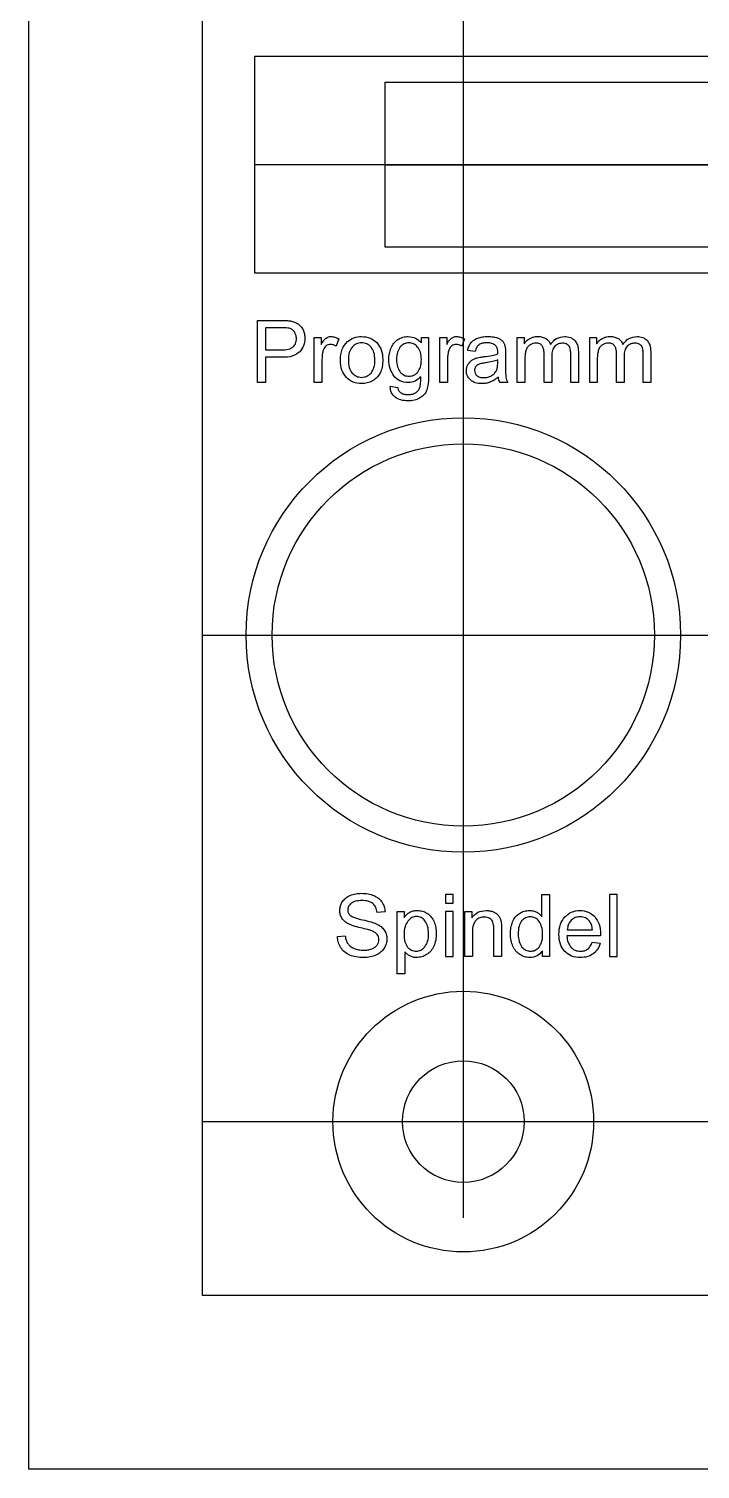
# Model space of a CAD drawing. Header units: millimetres. Extents: x 39 to 249, y 35 to 175.
# Drawn here: x 39.2 to 77.8, y 34.5 to 117.4 of the extents above; entities that cross this region are included whole.
import ezdxf

# ---------------------------------------------------------------- set-up
doc = ezdxf.new("R2010")
doc.units = ezdxf.units.MM
doc.layers.get('0').update_dxf_attribs({"linetype": 'CONTINUOUS'})

msp = doc.modelspace()

# ---------------------------------------------------------------- linework, layer by layer
for p, q in [((39.219, 34.54), (39.219, 174.54)), ((49.219, 44.54), (49.219, 164.54)), ((64.219, 164.54), (64.219, 49)), ((91.219, 109.603), (52.219, 109.603)), ((59.719, 109.603), (84.719, 109.603)), ((52.373, 97.064), (52.373, 100.644)), ((52.373, 100.644), (53.723, 100.644)), ((53.763, 100.221), (52.847, 100.221)), ((52.847, 100.221), (52.847, 98.942)), ((55.647, 97.064), (55.647, 99.657)), ((55.647, 99.657), (56.043, 99.657)), ((56.043, 99.657), (56.043, 99.264)), ((57.056, 99.574), (56.905, 99.167)), ((61.809, 99.345), (61.809, 99.657)), ((61.809, 99.657), (62.215, 99.657)), ((62.215, 99.657), (62.215, 97.416)), ((62.874, 97.064), (62.874, 99.657)), ((62.874, 99.657), (63.269, 99.657)), ((63.269, 99.657), (63.269, 99.264)), ((64.283, 99.574), (64.131, 99.167)), ((67.325, 97.064), (67.325, 99.657)), ((67.325, 99.657), (67.718, 99.657)), ((67.718, 99.657), (67.718, 99.293)), ((71.49, 97.064), (71.49, 99.657)), ((71.49, 99.657), (71.883, 99.657)), ((71.883, 99.657), (71.883, 99.293)), ((52.847, 98.942), (53.772, 98.942)), ((64.9, 98.859), (64.471, 98.918)), ((66.643, 98.737), (66.643, 98.151)), ((68.865, 97.064), (68.865, 98.749)), ((70.401, 97.064), (70.401, 98.698)), ((70.838, 98.844), (70.838, 97.064)), ((73.03, 97.064), (73.03, 98.749)), ((74.566, 97.064), (74.566, 98.698)), ((75.003, 98.844), (75.003, 97.064)), ((53.765, 98.52), (52.847, 98.52)), ((52.847, 98.52), (52.847, 97.064)), ((56.087, 98.422), (56.087, 97.064)), ((63.313, 98.422), (63.313, 97.064)), ((66.199, 98.205), (66.199, 98.366)), ((67.764, 98.41), (67.764, 97.064)), ((69.305, 98.571), (69.305, 97.064)), ((71.929, 98.41), (71.929, 97.064)), ((73.47, 98.571), (73.47, 97.064)), ((52.847, 97.064), (52.373, 97.064)), ((56.087, 97.064), (55.647, 97.064)), ((63.313, 97.064), (62.874, 97.064)), ((66.783, 97.064), (66.324, 97.064)), ((67.764, 97.064), (67.325, 97.064)), ((69.305, 97.064), (68.865, 97.064)), ((70.838, 97.064), (70.401, 97.064)), ((71.929, 97.064), (71.49, 97.064)), ((73.47, 97.064), (73.03, 97.064)), ((75.003, 97.064), (74.566, 97.064)), ((60.017, 96.85), (60.445, 96.786)), ((49.219, 82.54), (50, 82.54)), ((50, 82.54), (104, 82.54)), ((68.74, 66.333), (68.74, 67.617)), ((68.74, 67.617), (69.177, 67.617)), ((69.177, 67.617), (69.177, 64.038)), ((59.717, 66.609), (59.263, 66.575)), ((60.415, 63.044), (60.415, 66.631)), ((60.415, 66.631), (60.816, 66.631)), ((60.816, 66.631), (60.816, 66.294)), ((64.307, 64.038), (64.307, 66.631)), ((64.307, 66.631), (64.702, 66.631)), ((64.702, 66.631), (64.702, 66.262)), ((65.974, 64.038), (65.974, 65.615)), ((66.414, 65.632), (66.414, 64.038)), ((70.2, 65.584), (71.648, 65.584)), ((56.975, 65.188), (57.422, 65.227)), ((64.746, 65.454), (64.746, 64.038)), ((72.11, 65.222), (70.176, 65.222)), ((71.643, 64.873), (72.097, 64.817)), ((60.855, 64.307), (60.855, 63.044)), ((64.746, 64.038), (64.307, 64.038)), ((66.414, 64.038), (65.974, 64.038)), ((68.77, 64.038), (68.77, 64.365)), ((69.177, 64.038), (68.77, 64.038)), ((60.855, 63.044), (60.415, 63.044)), ((49.219, 54.54), (119, 54.54)), ((239.219, 44.54), (49.219, 44.54)), ((249.219, 34.54), (39.219, 34.54))]:
    msp.add_line(p, q)
for points in [[(52.219, 115.853), (91.219, 115.853), (91.219, 103.353), (52.219, 103.353)], [(59.719, 114.353), (84.719, 114.353), (84.719, 104.853), (59.719, 104.853)], [(63.198, 67.617), (63.198, 67.112), (63.638, 67.112), (63.638, 67.617)], [(72.639, 67.617), (72.639, 64.038), (73.079, 64.038), (73.079, 67.617)], [(63.198, 66.631), (63.198, 64.038), (63.638, 64.038), (63.638, 66.631)]]:
    msp.add_lwpolyline(points, close=True)
for centre, radius in [((64.219, 82.54), 12.5), ((64.219, 82.54), 11), ((64.219, 54.54), 7.5), ((64.219, 54.54), 3.5)]:
    msp.add_circle(centre, radius)
for points, knots in [([(53.723, 100.644), (53.828, 100.643), (54.011, 100.643), (54.191, 100.619), (54.268, 100.609)], [0, 0, 0, 0, 0.03144472, 0.05459732, 0.05459732, 0.05459732, 0.05459732]), ([(54.268, 100.609), (54.35, 100.593), (54.507, 100.561), (54.645, 100.48), (54.71, 100.442)], [0, 0, 0, 0, 0.02505634, 0.04753678, 0.04753678, 0.04753678, 0.04753678]), ([(54.71, 100.442), (54.767, 100.396), (54.885, 100.3), (54.959, 100.166), (54.997, 100.097)], [0, 0, 0, 0, 0.02185694, 0.0452816, 0.0452816, 0.0452816, 0.0452816]), ([(54.204, 100.189), (54.148, 100.199), (54.002, 100.222), (53.853, 100.222), (53.763, 100.221)], [0, 0, 0, 0, 0.01719437, 0.04436661, 0.04436661, 0.04436661, 0.04436661]), ([(54.503, 99.978), (54.463, 100.027), (54.382, 100.124), (54.263, 100.168), (54.204, 100.189)], [0, 0, 0, 0, 0.01868777, 0.03718681, 0.03718681, 0.03718681, 0.03718681]), ([(54.424, 99.113), (54.48, 99.178), (54.599, 99.316), (54.611, 99.498), (54.617, 99.594)], [0, 0, 0, 0, 0.02514604, 0.05309201, 0.05309201, 0.05309201, 0.05309201]), ([(54.617, 99.594), (54.613, 99.665), (54.605, 99.802), (54.537, 99.921), (54.503, 99.978)], [0, 0, 0, 0, 0.02103584, 0.04059497, 0.04059497, 0.04059497, 0.04059497]), ([(55.105, 99.608), (55.094, 99.463), (55.072, 99.177), (54.9, 98.948), (54.815, 98.836)], [0, 0, 0, 0, 0.04276606, 0.08410129, 0.08410129, 0.08410129, 0.08410129]), ([(54.997, 100.097), (55.028, 100.02), (55.093, 99.864), (55.101, 99.695), (55.105, 99.608)], [0, 0, 0, 0, 0.02469822, 0.05035509, 0.05035509, 0.05035509, 0.05035509]), ([(56.043, 99.264), (56.087, 99.344), (56.162, 99.48), (56.275, 99.585), (56.322, 99.628)], [0, 0, 0, 0, 0.02712511, 0.04613649, 0.04613649, 0.04613649, 0.04613649]), ([(56.322, 99.628), (56.366, 99.654), (56.453, 99.705), (56.554, 99.712), (56.604, 99.716)], [0, 0, 0, 0, 0.01498587, 0.02988873, 0.02988873, 0.02988873, 0.02988873]), ([(56.604, 99.716), (56.68, 99.709), (56.841, 99.694), (56.982, 99.616), (57.056, 99.574)], [0, 0, 0, 0, 0.02267791, 0.04779927, 0.04779927, 0.04779927, 0.04779927]), ([(57.554, 99.428), (57.673, 99.512), (57.918, 99.684), (58.217, 99.705), (58.369, 99.716)], [0, 0, 0, 0, 0.04294117, 0.08795467, 0.08795467, 0.08795467, 0.08795467]), ([(58.369, 99.716), (58.538, 99.703), (58.867, 99.677), (59.12, 99.468), (59.243, 99.366)], [0, 0, 0, 0, 0.04936715, 0.09624224, 0.09624224, 0.09624224, 0.09624224]), ([(60.064, 99.06), (60.112, 99.158), (60.207, 99.348), (60.373, 99.481), (60.453, 99.545)], [0, 0, 0, 0, 0.03230314, 0.06284357, 0.06284357, 0.06284357, 0.06284357]), ([(60.453, 99.545), (60.544, 99.595), (60.73, 99.698), (60.943, 99.71), (61.053, 99.716)], [0, 0, 0, 0, 0.03055846, 0.06303675, 0.06303675, 0.06303675, 0.06303675]), ([(61.053, 99.716), (61.199, 99.7), (61.496, 99.667), (61.704, 99.453), (61.809, 99.345)], [0, 0, 0, 0, 0.04288561, 0.08668028, 0.08668028, 0.08668028, 0.08668028]), ([(63.269, 99.264), (63.313, 99.344), (63.388, 99.48), (63.502, 99.585), (63.549, 99.628)], [0, 0, 0, 0, 0.02712511, 0.04613649, 0.04613649, 0.04613649, 0.04613649]), ([(63.549, 99.628), (63.593, 99.654), (63.68, 99.705), (63.781, 99.712), (63.831, 99.716)], [0, 0, 0, 0, 0.01498587, 0.02988873, 0.02988873, 0.02988873, 0.02988873]), ([(63.831, 99.716), (63.907, 99.709), (64.067, 99.694), (64.208, 99.616), (64.283, 99.574)], [0, 0, 0, 0, 0.02267791, 0.04779927, 0.04779927, 0.04779927, 0.04779927]), ([(64.663, 99.363), (64.715, 99.417), (64.826, 99.532), (64.973, 99.592), (65.052, 99.624)], [0, 0, 0, 0, 0.02224872, 0.04725176, 0.04725176, 0.04725176, 0.04725176]), ([(65.052, 99.624), (65.142, 99.651), (65.334, 99.707), (65.534, 99.713), (65.64, 99.716)], [0, 0, 0, 0, 0.02825191, 0.05976824, 0.05976824, 0.05976824, 0.05976824]), ([(65.64, 99.716), (65.741, 99.714), (65.924, 99.711), (66.1, 99.66), (66.18, 99.638)], [0, 0, 0, 0, 0.03015365, 0.05472718, 0.05472718, 0.05472718, 0.05472718]), ([(66.18, 99.638), (66.242, 99.612), (66.356, 99.566), (66.445, 99.48), (66.485, 99.441)], [0, 0, 0, 0, 0.0200494, 0.03660009, 0.03660009, 0.03660009, 0.03660009]), ([(67.718, 99.293), (67.762, 99.354), (67.851, 99.476), (67.978, 99.558), (68.042, 99.6)], [0, 0, 0, 0, 0.02230342, 0.04497872, 0.04497872, 0.04497872, 0.04497872]), ([(68.042, 99.6), (68.113, 99.634), (68.259, 99.703), (68.421, 99.712), (68.504, 99.716)], [0, 0, 0, 0, 0.02334794, 0.04799415, 0.04799415, 0.04799415, 0.04799415]), ([(68.504, 99.716), (68.593, 99.712), (68.759, 99.706), (68.907, 99.631), (68.976, 99.596)], [0, 0, 0, 0, 0.02638465, 0.04924549, 0.04924549, 0.04924549, 0.04924549]), ([(68.976, 99.596), (69.033, 99.552), (69.148, 99.463), (69.207, 99.329), (69.236, 99.262)], [0, 0, 0, 0, 0.02127767, 0.04297404, 0.04297404, 0.04297404, 0.04297404]), ([(69.236, 99.262), (69.344, 99.394), (69.552, 99.651), (69.879, 99.695), (70.037, 99.716)], [0, 0, 0, 0, 0.04912341, 0.09522091, 0.09522091, 0.09522091, 0.09522091]), ([(70.037, 99.716), (70.155, 99.71), (70.375, 99.699), (70.55, 99.564), (70.63, 99.502)], [0, 0, 0, 0, 0.0345341, 0.06440239, 0.06440239, 0.06440239, 0.06440239]), ([(70.63, 99.502), (70.691, 99.415), (70.826, 99.218), (70.834, 98.978), (70.838, 98.844)], [0, 0, 0, 0, 0.03127748, 0.07028975, 0.07028975, 0.07028975, 0.07028975]), ([(71.883, 99.293), (71.927, 99.354), (72.016, 99.476), (72.143, 99.558), (72.207, 99.6)], [0, 0, 0, 0, 0.02230342, 0.04497872, 0.04497872, 0.04497872, 0.04497872]), ([(72.207, 99.6), (72.278, 99.634), (72.424, 99.703), (72.586, 99.712), (72.669, 99.716)], [0, 0, 0, 0, 0.02334794, 0.04799415, 0.04799415, 0.04799415, 0.04799415]), ([(72.669, 99.716), (72.758, 99.712), (72.924, 99.706), (73.072, 99.631), (73.141, 99.596)], [0, 0, 0, 0, 0.02638465, 0.04924549, 0.04924549, 0.04924549, 0.04924549]), ([(73.141, 99.596), (73.198, 99.552), (73.313, 99.463), (73.372, 99.329), (73.401, 99.262)], [0, 0, 0, 0, 0.02127767, 0.04297404, 0.04297404, 0.04297404, 0.04297404]), ([(73.401, 99.262), (73.509, 99.394), (73.717, 99.651), (74.044, 99.695), (74.202, 99.716)], [0, 0, 0, 0, 0.04912341, 0.09522091, 0.09522091, 0.09522091, 0.09522091]), ([(74.202, 99.716), (74.32, 99.71), (74.541, 99.699), (74.715, 99.564), (74.795, 99.502)], [0, 0, 0, 0, 0.0345341, 0.06440239, 0.06440239, 0.06440239, 0.06440239]), ([(74.795, 99.502), (74.856, 99.415), (74.991, 99.218), (74.999, 98.978), (75.003, 98.844)], [0, 0, 0, 0, 0.03127748, 0.07028975, 0.07028975, 0.07028975, 0.07028975]), ([(54.815, 98.836), (54.683, 98.744), (54.371, 98.527), (53.987, 98.522), (53.765, 98.52)], [0, 0, 0, 0, 0.0471655, 0.1118591, 0.1118591, 0.1118591, 0.1118591]), ([(53.772, 98.942), (53.907, 98.943), (54.14, 98.946), (54.34, 99.063), (54.424, 99.113)], [0, 0, 0, 0, 0.03947748, 0.0684113, 0.0684113, 0.0684113, 0.0684113]), ([(56.16, 98.935), (56.139, 98.853), (56.095, 98.685), (56.089, 98.512), (56.087, 98.422)], [0, 0, 0, 0, 0.02514352, 0.05193955, 0.05193955, 0.05193955, 0.05193955]), ([(56.324, 99.175), (56.288, 99.143), (56.214, 99.076), (56.178, 98.983), (56.16, 98.935)], [0, 0, 0, 0, 0.01426856, 0.0294477, 0.0294477, 0.0294477, 0.0294477]), ([(56.582, 99.262), (56.536, 99.258), (56.442, 99.251), (56.363, 99.2), (56.324, 99.175)], [0, 0, 0, 0, 0.01384251, 0.02767236, 0.02767236, 0.02767236, 0.02767236]), ([(56.905, 99.167), (56.852, 99.194), (56.751, 99.248), (56.637, 99.257), (56.582, 99.262)], [0, 0, 0, 0, 0.01762479, 0.03391295, 0.03391295, 0.03391295, 0.03391295]), ([(57.154, 98.361), (57.164, 98.579), (57.182, 98.981), (57.437, 99.288), (57.554, 99.428)], [0, 0, 0, 0, 0.0634773, 0.1167532, 0.1167532, 0.1167532, 0.1167532]), ([(57.823, 99.106), (57.759, 99.005), (57.617, 98.779), (57.609, 98.51), (57.605, 98.361)], [0, 0, 0, 0, 0.03497362, 0.07882941, 0.07882941, 0.07882941, 0.07882941]), ([(58.369, 99.352), (58.264, 99.342), (58.054, 99.321), (57.9, 99.177), (57.823, 99.106)], [0, 0, 0, 0, 0.0307751, 0.06150028, 0.06150028, 0.06150028, 0.06150028]), ([(58.913, 99.104), (58.836, 99.177), (58.682, 99.32), (58.473, 99.342), (58.369, 99.352)], [0, 0, 0, 0, 0.03075606, 0.06120853, 0.06120853, 0.06120853, 0.06120853]), ([(59.131, 98.376), (59.126, 98.521), (59.118, 98.784), (58.976, 99.005), (58.913, 99.104)], [0, 0, 0, 0, 0.04261839, 0.07733846, 0.07733846, 0.07733846, 0.07733846]), ([(59.243, 99.366), (59.342, 99.232), (59.554, 98.945), (59.573, 98.588), (59.583, 98.398)], [0, 0, 0, 0, 0.0488686, 0.1046023, 0.1046023, 0.1046023, 0.1046023]), ([(59.93, 98.376), (59.935, 98.496), (59.945, 98.731), (60.025, 98.952), (60.064, 99.06)], [0, 0, 0, 0, 0.03583264, 0.07014999, 0.07014999, 0.07014999, 0.07014999]), ([(60.586, 99.114), (60.527, 99.018), (60.393, 98.803), (60.385, 98.548), (60.381, 98.407)], [0, 0, 0, 0, 0.03333236, 0.07475803, 0.07475803, 0.07475803, 0.07475803]), ([(61.084, 99.352), (60.99, 99.341), (60.796, 99.32), (60.657, 99.183), (60.586, 99.114)], [0, 0, 0, 0, 0.02774531, 0.05662857, 0.05662857, 0.05662857, 0.05662857]), ([(61.593, 99.11), (61.52, 99.181), (61.378, 99.319), (61.181, 99.341), (61.084, 99.352)], [0, 0, 0, 0, 0.02950917, 0.05778086, 0.05778086, 0.05778086, 0.05778086]), ([(61.805, 98.393), (61.8, 98.536), (61.792, 98.795), (61.655, 99.013), (61.593, 99.11)], [0, 0, 0, 0, 0.04208055, 0.07603082, 0.07603082, 0.07603082, 0.07603082]), ([(63.387, 98.935), (63.365, 98.853), (63.321, 98.685), (63.316, 98.512), (63.313, 98.422)], [0, 0, 0, 0, 0.02514352, 0.05193955, 0.05193955, 0.05193955, 0.05193955]), ([(63.55, 99.175), (63.514, 99.143), (63.441, 99.076), (63.405, 98.983), (63.387, 98.935)], [0, 0, 0, 0, 0.01426856, 0.0294477, 0.0294477, 0.0294477, 0.0294477]), ([(63.809, 99.262), (63.762, 99.258), (63.669, 99.251), (63.59, 99.2), (63.55, 99.175)], [0, 0, 0, 0, 0.01384251, 0.02767236, 0.02767236, 0.02767236, 0.02767236]), ([(64.131, 99.167), (64.079, 99.194), (63.977, 99.248), (63.864, 99.257), (63.809, 99.262)], [0, 0, 0, 0, 0.01762479, 0.03391295, 0.03391295, 0.03391295, 0.03391295]), ([(64.471, 98.918), (64.491, 99.003), (64.531, 99.162), (64.621, 99.299), (64.663, 99.363)], [0, 0, 0, 0, 0.02611001, 0.04887238, 0.04887238, 0.04887238, 0.04887238]), ([(65.119, 99.243), (65.072, 99.196), (64.965, 99.088), (64.923, 98.941), (64.9, 98.859)], [0, 0, 0, 0, 0.01978448, 0.04486306, 0.04486306, 0.04486306, 0.04486306]), ([(65.576, 99.352), (65.485, 99.351), (65.323, 99.348), (65.18, 99.275), (65.119, 99.243)], [0, 0, 0, 0, 0.02708356, 0.04760031, 0.04760031, 0.04760031, 0.04760031]), ([(65.415, 98.559), (65.57, 98.577), (65.835, 98.609), (66.092, 98.681), (66.199, 98.71)], [0, 0, 0, 0, 0.04672459, 0.07991364, 0.07991364, 0.07991364, 0.07991364]), ([(66.077, 99.203), (66.009, 99.246), (65.857, 99.343), (65.677, 99.349), (65.576, 99.352)], [0, 0, 0, 0, 0.02372831, 0.05307918, 0.05307918, 0.05307918, 0.05307918]), ([(66.201, 98.825), (66.2, 98.904), (66.197, 99.044), (66.113, 99.155), (66.077, 99.203)], [0, 0, 0, 0, 0.02309888, 0.04072885, 0.04072885, 0.04072885, 0.04072885]), ([(66.199, 98.71), (66.2, 98.735), (66.201, 98.773), (66.201, 98.811), (66.201, 98.825)], [0, 0, 0, 0, 0.00738752, 0.01147733, 0.01147733, 0.01147733, 0.01147733]), ([(66.485, 99.441), (66.515, 99.398), (66.579, 99.307), (66.607, 99.199), (66.621, 99.142)], [0, 0, 0, 0, 0.01576034, 0.03312206, 0.03312206, 0.03312206, 0.03312206]), ([(66.621, 99.142), (66.628, 99.09), (66.644, 98.955), (66.644, 98.82), (66.643, 98.737)], [0, 0, 0, 0, 0.01583307, 0.04061943, 0.04061943, 0.04061943, 0.04061943]), ([(67.835, 98.952), (67.814, 98.876), (67.766, 98.698), (67.765, 98.515), (67.764, 98.41)], [0, 0, 0, 0, 0.02355554, 0.05485563, 0.05485563, 0.05485563, 0.05485563]), ([(68.063, 99.237), (68.014, 99.2), (67.914, 99.125), (67.861, 99.01), (67.835, 98.952)], [0, 0, 0, 0, 0.01813836, 0.0370881, 0.0370881, 0.0370881, 0.0370881]), ([(68.406, 99.335), (68.345, 99.331), (68.224, 99.323), (68.117, 99.266), (68.063, 99.237)], [0, 0, 0, 0, 0.01801894, 0.03602486, 0.03602486, 0.03602486, 0.03602486]), ([(68.758, 99.189), (68.713, 99.231), (68.616, 99.325), (68.48, 99.331), (68.406, 99.335)], [0, 0, 0, 0, 0.01792232, 0.03923539, 0.03923539, 0.03923539, 0.03923539]), ([(68.865, 98.749), (68.863, 98.836), (68.86, 98.992), (68.789, 99.129), (68.758, 99.189)], [0, 0, 0, 0, 0.02577505, 0.04577969, 0.04577969, 0.04577969, 0.04577969]), ([(69.485, 99.153), (69.433, 99.077), (69.313, 98.903), (69.308, 98.69), (69.305, 98.571)], [0, 0, 0, 0, 0.02725753, 0.06212769, 0.06212769, 0.06212769, 0.06212769]), ([(69.939, 99.335), (69.853, 99.328), (69.682, 99.314), (69.55, 99.206), (69.485, 99.153)], [0, 0, 0, 0, 0.02543418, 0.04996304, 0.04996304, 0.04996304, 0.04996304]), ([(70.203, 99.264), (70.163, 99.285), (70.08, 99.328), (69.987, 99.332), (69.939, 99.335)], [0, 0, 0, 0, 0.01331196, 0.02758232, 0.02758232, 0.02758232, 0.02758232]), ([(70.358, 99.077), (70.34, 99.114), (70.305, 99.19), (70.237, 99.239), (70.203, 99.264)], [0, 0, 0, 0, 0.01207116, 0.02461986, 0.02461986, 0.02461986, 0.02461986]), ([(70.401, 98.698), (70.401, 98.774), (70.401, 98.902), (70.37, 99.027), (70.358, 99.077)], [0, 0, 0, 0, 0.0226997, 0.03832119, 0.03832119, 0.03832119, 0.03832119]), ([(72, 98.952), (71.979, 98.876), (71.931, 98.698), (71.93, 98.515), (71.929, 98.41)], [0, 0, 0, 0, 0.02355554, 0.05485563, 0.05485563, 0.05485563, 0.05485563]), ([(72.228, 99.237), (72.179, 99.2), (72.079, 99.125), (72.026, 99.01), (72, 98.952)], [0, 0, 0, 0, 0.01813836, 0.0370881, 0.0370881, 0.0370881, 0.0370881]), ([(72.571, 99.335), (72.51, 99.331), (72.389, 99.323), (72.282, 99.266), (72.228, 99.237)], [0, 0, 0, 0, 0.01801894, 0.03602486, 0.03602486, 0.03602486, 0.03602486]), ([(72.923, 99.189), (72.878, 99.231), (72.781, 99.325), (72.645, 99.331), (72.571, 99.335)], [0, 0, 0, 0, 0.01792232, 0.03923539, 0.03923539, 0.03923539, 0.03923539]), ([(73.03, 98.749), (73.028, 98.836), (73.025, 98.992), (72.954, 99.129), (72.923, 99.189)], [0, 0, 0, 0, 0.02577505, 0.04577969, 0.04577969, 0.04577969, 0.04577969]), ([(73.65, 99.153), (73.598, 99.077), (73.478, 98.903), (73.473, 98.69), (73.47, 98.571)], [0, 0, 0, 0, 0.02725753, 0.06212769, 0.06212769, 0.06212769, 0.06212769]), ([(74.104, 99.335), (74.018, 99.328), (73.847, 99.314), (73.715, 99.206), (73.65, 99.153)], [0, 0, 0, 0, 0.02543418, 0.04996304, 0.04996304, 0.04996304, 0.04996304]), ([(74.368, 99.264), (74.328, 99.285), (74.245, 99.328), (74.152, 99.332), (74.104, 99.335)], [0, 0, 0, 0, 0.01331196, 0.02758232, 0.02758232, 0.02758232, 0.02758232]), ([(74.523, 99.077), (74.506, 99.114), (74.47, 99.19), (74.402, 99.239), (74.368, 99.264)], [0, 0, 0, 0, 0.01207116, 0.02461986, 0.02461986, 0.02461986, 0.02461986]), ([(74.566, 98.698), (74.566, 98.774), (74.566, 98.902), (74.535, 99.027), (74.523, 99.077)], [0, 0, 0, 0, 0.0226997, 0.03832119, 0.03832119, 0.03832119, 0.03832119]), ([(57.489, 97.355), (57.392, 97.492), (57.178, 97.792), (57.162, 98.161), (57.154, 98.361)], [0, 0, 0, 0, 0.0494859, 0.1080735, 0.1080735, 0.1080735, 0.1080735]), ([(57.605, 98.361), (57.61, 98.211), (57.617, 97.942), (57.759, 97.716), (57.823, 97.615)], [0, 0, 0, 0, 0.04388607, 0.07894073, 0.07894073, 0.07894073, 0.07894073]), ([(58.914, 97.616), (58.977, 97.718), (59.12, 97.95), (59.127, 98.223), (59.131, 98.376)], [0, 0, 0, 0, 0.03540639, 0.08023138, 0.08023138, 0.08023138, 0.08023138]), ([(59.583, 98.398), (59.58, 98.247), (59.575, 97.975), (59.476, 97.722), (59.433, 97.61)], [0, 0, 0, 0, 0.04486555, 0.08070761, 0.08070761, 0.08070761, 0.08070761]), ([(60.222, 97.45), (60.137, 97.588), (59.961, 97.871), (59.94, 98.204), (59.93, 98.376)], [0, 0, 0, 0, 0.04777244, 0.09841474, 0.09841474, 0.09841474, 0.09841474]), ([(60.381, 98.407), (60.384, 98.256), (60.389, 97.989), (60.525, 97.761), (60.584, 97.663)], [0, 0, 0, 0, 0.04441825, 0.07834688, 0.07834688, 0.07834688, 0.07834688]), ([(61.599, 97.661), (61.659, 97.759), (61.796, 97.982), (61.801, 98.244), (61.805, 98.393)], [0, 0, 0, 0, 0.03365768, 0.07714334, 0.07714334, 0.07714334, 0.07714334]), ([(64.395, 97.748), (64.398, 97.81), (64.405, 97.931), (64.456, 98.042), (64.482, 98.096)], [0, 0, 0, 0, 0.01834739, 0.03614774, 0.03614774, 0.03614774, 0.03614774]), ([(64.482, 98.096), (64.512, 98.146), (64.573, 98.243), (64.664, 98.314), (64.709, 98.349)], [0, 0, 0, 0, 0.01736579, 0.03421484, 0.03421484, 0.03421484, 0.03421484]), ([(64.709, 98.349), (64.757, 98.379), (64.857, 98.44), (64.968, 98.475), (65.025, 98.493)], [0, 0, 0, 0, 0.0171061, 0.03485918, 0.03485918, 0.03485918, 0.03485918]), ([(64.925, 97.969), (64.907, 97.937), (64.871, 97.872), (64.866, 97.798), (64.864, 97.76)], [0, 0, 0, 0, 0.01092363, 0.02198519, 0.02198519, 0.02198519, 0.02198519]), ([(65.098, 98.112), (65.063, 98.094), (64.994, 98.059), (64.948, 97.999), (64.925, 97.969)], [0, 0, 0, 0, 0.01162415, 0.02271195, 0.02271195, 0.02271195, 0.02271195]), ([(65.025, 98.493), (65.079, 98.505), (65.208, 98.533), (65.339, 98.549), (65.415, 98.559)], [0, 0, 0, 0, 0.01657877, 0.03963399, 0.03963399, 0.03963399, 0.03963399]), ([(65.481, 98.2), (65.404, 98.189), (65.273, 98.17), (65.148, 98.129), (65.098, 98.112)], [0, 0, 0, 0, 0.02350171, 0.03939161, 0.03939161, 0.03939161, 0.03939161]), ([(66.199, 98.366), (66.1, 98.333), (65.866, 98.256), (65.622, 98.22), (65.481, 98.2)], [0, 0, 0, 0, 0.03124165, 0.07379029, 0.07379029, 0.07379029, 0.07379029]), ([(66.128, 97.765), (66.149, 97.826), (66.197, 97.968), (66.198, 98.119), (66.199, 98.205)], [0, 0, 0, 0, 0.01918223, 0.04475626, 0.04475626, 0.04475626, 0.04475626]), ([(66.643, 98.151), (66.642, 97.984), (66.641, 97.725), (66.663, 97.467), (66.671, 97.376)], [0, 0, 0, 0, 0.05002324, 0.07760008, 0.07760008, 0.07760008, 0.07760008]), ([(58.369, 97.006), (58.199, 97.018), (57.868, 97.043), (57.613, 97.253), (57.489, 97.355)], [0, 0, 0, 0, 0.04999265, 0.09679118, 0.09679118, 0.09679118, 0.09679118]), ([(57.823, 97.615), (57.9, 97.543), (58.054, 97.398), (58.264, 97.378), (58.369, 97.367)], [0, 0, 0, 0, 0.03078038, 0.0615616, 0.0615616, 0.0615616, 0.0615616]), ([(58.369, 97.367), (58.474, 97.378), (58.684, 97.399), (58.837, 97.544), (58.914, 97.616)], [0, 0, 0, 0, 0.03060808, 0.06139528, 0.06139528, 0.06139528, 0.06139528]), ([(58.996, 97.165), (58.897, 97.118), (58.699, 97.025), (58.48, 97.012), (58.369, 97.006)], [0, 0, 0, 0, 0.03227353, 0.06513717, 0.06513717, 0.06513717, 0.06513717]), ([(59.433, 97.61), (59.377, 97.52), (59.265, 97.338), (59.086, 97.223), (58.996, 97.165)], [0, 0, 0, 0, 0.03145, 0.06310909, 0.06310909, 0.06310909, 0.06310909]), ([(61.05, 97.064), (60.883, 97.079), (60.56, 97.106), (60.333, 97.338), (60.222, 97.45)], [0, 0, 0, 0, 0.04839488, 0.09406602, 0.09406602, 0.09406602, 0.09406602]), ([(60.584, 97.663), (60.655, 97.594), (60.798, 97.458), (60.994, 97.438), (61.092, 97.428)], [0, 0, 0, 0, 0.02881092, 0.05737251, 0.05737251, 0.05737251, 0.05737251]), ([(61.768, 97.404), (61.667, 97.305), (61.466, 97.109), (61.188, 97.079), (61.05, 97.064)], [0, 0, 0, 0, 0.04116092, 0.08149204, 0.08149204, 0.08149204, 0.08149204]), ([(61.092, 97.428), (61.189, 97.438), (61.384, 97.458), (61.527, 97.593), (61.599, 97.661)], [0, 0, 0, 0, 0.02843585, 0.057288, 0.057288, 0.057288, 0.057288]), ([(61.736, 96.84), (61.746, 96.909), (61.772, 97.096), (61.769, 97.285), (61.768, 97.404)], [0, 0, 0, 0, 0.02096289, 0.05655272, 0.05655272, 0.05655272, 0.05655272]), ([(62.215, 97.416), (62.215, 97.242), (62.215, 96.949), (62.127, 96.671), (62.091, 96.558)], [0, 0, 0, 0, 0.05181905, 0.08713908, 0.08713908, 0.08713908, 0.08713908]), ([(64.624, 97.215), (64.557, 97.29), (64.422, 97.442), (64.404, 97.645), (64.395, 97.748)], [0, 0, 0, 0, 0.02934987, 0.05947282, 0.05947282, 0.05947282, 0.05947282]), ([(65.281, 97.006), (65.151, 97.011), (64.912, 97.021), (64.714, 97.154), (64.624, 97.215)], [0, 0, 0, 0, 0.03813946, 0.07012569, 0.07012569, 0.07012569, 0.07012569]), ([(64.864, 97.76), (64.869, 97.704), (64.88, 97.591), (64.958, 97.509), (64.997, 97.467)], [0, 0, 0, 0, 0.01645305, 0.03298764, 0.03298764, 0.03298764, 0.03298764]), ([(64.997, 97.467), (65.05, 97.433), (65.168, 97.357), (65.309, 97.353), (65.386, 97.35)], [0, 0, 0, 0, 0.01859603, 0.04133801, 0.04133801, 0.04133801, 0.04133801]), ([(65.766, 97.091), (65.688, 97.066), (65.531, 97.016), (65.365, 97.009), (65.281, 97.006)], [0, 0, 0, 0, 0.02426846, 0.0494143, 0.0494143, 0.0494143, 0.0494143]), ([(65.386, 97.35), (65.467, 97.354), (65.625, 97.362), (65.768, 97.429), (65.838, 97.461)], [0, 0, 0, 0, 0.02414704, 0.04690597, 0.04690597, 0.04690597, 0.04690597]), ([(66.236, 97.384), (66.158, 97.321), (66.014, 97.204), (65.844, 97.127), (65.766, 97.091)], [0, 0, 0, 0, 0.02978592, 0.0555805, 0.0555805, 0.0555805, 0.0555805]), ([(65.838, 97.461), (65.899, 97.501), (66.02, 97.58), (66.092, 97.704), (66.128, 97.765)], [0, 0, 0, 0, 0.02161379, 0.04256506, 0.04256506, 0.04256506, 0.04256506]), ([(66.324, 97.064), (66.303, 97.113), (66.259, 97.216), (66.244, 97.326), (66.236, 97.384)], [0, 0, 0, 0, 0.01585893, 0.033301, 0.033301, 0.033301, 0.033301]), ([(66.671, 97.376), (66.683, 97.322), (66.707, 97.214), (66.757, 97.114), (66.783, 97.064)], [0, 0, 0, 0, 0.01644017, 0.03317009, 0.03317009, 0.03317009, 0.03317009]), ([(60.293, 96.221), (60.211, 96.303), (60.036, 96.475), (60.024, 96.72), (60.017, 96.85)], [0, 0, 0, 0, 0.03365364, 0.07092145, 0.07092145, 0.07092145, 0.07092145]), ([(61.043, 96.012), (60.9, 96.018), (60.633, 96.029), (60.401, 96.16), (60.293, 96.221)], [0, 0, 0, 0, 0.04225464, 0.07879799, 0.07879799, 0.07879799, 0.07879799]), ([(60.445, 96.786), (60.456, 96.726), (60.477, 96.615), (60.557, 96.535), (60.594, 96.498)], [0, 0, 0, 0, 0.01782488, 0.03311842, 0.03311842, 0.03311842, 0.03311842]), ([(60.594, 96.498), (60.657, 96.463), (60.795, 96.385), (60.954, 96.379), (61.04, 96.376)], [0, 0, 0, 0, 0.0214049, 0.04691767, 0.04691767, 0.04691767, 0.04691767]), ([(61.04, 96.376), (61.133, 96.379), (61.3, 96.383), (61.446, 96.463), (61.512, 96.498)], [0, 0, 0, 0, 0.02721025, 0.04927942, 0.04927942, 0.04927942, 0.04927942]), ([(61.701, 96.159), (61.603, 96.116), (61.393, 96.025), (61.165, 96.017), (61.043, 96.012)], [0, 0, 0, 0, 0.03177536, 0.06794148, 0.06794148, 0.06794148, 0.06794148]), ([(61.512, 96.498), (61.563, 96.544), (61.668, 96.638), (61.713, 96.771), (61.736, 96.84)], [0, 0, 0, 0, 0.02020476, 0.04152342, 0.04152342, 0.04152342, 0.04152342]), ([(62.091, 96.558), (62.043, 96.478), (61.945, 96.313), (61.783, 96.211), (61.701, 96.159)], [0, 0, 0, 0, 0.0276612, 0.05654916, 0.05654916, 0.05654916, 0.05654916]), ([(57.112, 66.692), (57.119, 66.781), (57.132, 66.961), (57.221, 67.119), (57.266, 67.199)], [0, 0, 0, 0, 0.02649511, 0.05352488, 0.05352488, 0.05352488, 0.05352488]), ([(57.266, 67.199), (57.325, 67.273), (57.446, 67.427), (57.623, 67.512), (57.715, 67.556)], [0, 0, 0, 0, 0.02806026, 0.05810036, 0.05810036, 0.05810036, 0.05810036]), ([(57.715, 67.556), (57.818, 67.592), (58.031, 67.665), (58.256, 67.674), (58.372, 67.678)], [0, 0, 0, 0, 0.03250493, 0.06712456, 0.06712456, 0.06712456, 0.06712456]), ([(58.391, 67.261), (58.264, 67.259), (58.042, 67.255), (57.848, 67.149), (57.765, 67.103)], [0, 0, 0, 0, 0.03734796, 0.06543398, 0.06543398, 0.06543398, 0.06543398]), ([(58.372, 67.678), (58.498, 67.674), (58.738, 67.666), (58.965, 67.587), (59.074, 67.55)], [0, 0, 0, 0, 0.03758192, 0.07170917, 0.07170917, 0.07170917, 0.07170917]), ([(59.015, 67.087), (58.93, 67.138), (58.739, 67.251), (58.515, 67.257), (58.391, 67.261)], [0, 0, 0, 0, 0.02920653, 0.06568919, 0.06568919, 0.06568919, 0.06568919]), ([(59.074, 67.55), (59.168, 67.504), (59.353, 67.413), (59.479, 67.251), (59.541, 67.173)], [0, 0, 0, 0, 0.03120446, 0.06075912, 0.06075912, 0.06075912, 0.06075912]), ([(59.541, 67.173), (59.589, 67.086), (59.687, 66.911), (59.707, 66.711), (59.717, 66.609)], [0, 0, 0, 0, 0.02937694, 0.05963985, 0.05963985, 0.05963985, 0.05963985]), ([(57.238, 66.246), (57.201, 66.315), (57.127, 66.455), (57.117, 66.612), (57.112, 66.692)], [0, 0, 0, 0, 0.02310005, 0.04677764, 0.04677764, 0.04677764, 0.04677764]), ([(57.765, 67.103), (57.708, 67.05), (57.597, 66.946), (57.578, 66.796), (57.568, 66.724)], [0, 0, 0, 0, 0.02277703, 0.04395425, 0.04395425, 0.04395425, 0.04395425]), ([(57.568, 66.724), (57.574, 66.662), (57.585, 66.541), (57.667, 66.451), (57.708, 66.406)], [0, 0, 0, 0, 0.01791909, 0.03551004, 0.03551004, 0.03551004, 0.03551004]), ([(57.708, 66.406), (57.789, 66.361), (58.012, 66.237), (58.262, 66.185), (58.422, 66.151)], [0, 0, 0, 0, 0.02771981, 0.07619273, 0.07619273, 0.07619273, 0.07619273]), ([(59.263, 66.575), (59.246, 66.679), (59.214, 66.875), (59.078, 67.02), (59.015, 67.087)], [0, 0, 0, 0, 0.0308476, 0.05809241, 0.05809241, 0.05809241, 0.05809241]), ([(60.816, 66.294), (60.863, 66.355), (60.953, 66.472), (61.077, 66.552), (61.135, 66.591)], [0, 0, 0, 0, 0.02294964, 0.04389238, 0.04389238, 0.04389238, 0.04389238]), ([(61.526, 66.345), (61.433, 66.332), (61.237, 66.304), (61.101, 66.159), (61.029, 66.083)], [0, 0, 0, 0, 0.02726014, 0.05770356, 0.05770356, 0.05770356, 0.05770356]), ([(61.135, 66.591), (61.2, 66.619), (61.338, 66.681), (61.488, 66.686), (61.568, 66.689)], [0, 0, 0, 0, 0.02106299, 0.04469118, 0.04469118, 0.04469118, 0.04469118]), ([(62.013, 66.099), (61.944, 66.171), (61.809, 66.309), (61.618, 66.334), (61.526, 66.345)], [0, 0, 0, 0, 0.02902421, 0.05607272, 0.05607272, 0.05607272, 0.05607272]), ([(61.568, 66.689), (61.674, 66.683), (61.882, 66.67), (62.064, 66.568), (62.153, 66.519)], [0, 0, 0, 0, 0.03154071, 0.06173948, 0.06173948, 0.06173948, 0.06173948]), ([(62.153, 66.519), (62.233, 66.455), (62.398, 66.323), (62.49, 66.134), (62.537, 66.036)], [0, 0, 0, 0, 0.03034198, 0.06228648, 0.06228648, 0.06228648, 0.06228648]), ([(64.702, 66.262), (64.809, 66.387), (65.027, 66.64), (65.359, 66.673), (65.527, 66.689)], [0, 0, 0, 0, 0.04738817, 0.09617909, 0.09617909, 0.09617909, 0.09617909]), ([(65.435, 66.309), (65.345, 66.302), (65.166, 66.287), (65.022, 66.182), (64.95, 66.13)], [0, 0, 0, 0, 0.02653038, 0.05253675, 0.05253675, 0.05253675, 0.05253675]), ([(65.741, 66.229), (65.695, 66.252), (65.598, 66.3), (65.491, 66.306), (65.435, 66.309)], [0, 0, 0, 0, 0.01538794, 0.03195609, 0.03195609, 0.03195609, 0.03195609]), ([(65.527, 66.689), (65.603, 66.686), (65.751, 66.68), (65.89, 66.63), (65.958, 66.605)], [0, 0, 0, 0, 0.02258981, 0.04413604, 0.04413604, 0.04413604, 0.04413604]), ([(65.958, 66.605), (66.019, 66.577), (66.132, 66.523), (66.214, 66.428), (66.253, 66.384)], [0, 0, 0, 0, 0.01974773, 0.03714076, 0.03714076, 0.03714076, 0.03714076]), ([(66.253, 66.384), (66.283, 66.336), (66.346, 66.235), (66.374, 66.119), (66.389, 66.06)], [0, 0, 0, 0, 0.01710303, 0.03542506, 0.03542506, 0.03542506, 0.03542506]), ([(67.058, 66.036), (67.106, 66.135), (67.198, 66.327), (67.365, 66.457), (67.446, 66.521)], [0, 0, 0, 0, 0.03226972, 0.06284055, 0.06284055, 0.06284055, 0.06284055]), ([(67.446, 66.521), (67.536, 66.57), (67.716, 66.669), (67.921, 66.683), (68.025, 66.689)], [0, 0, 0, 0, 0.03017693, 0.06092327, 0.06092327, 0.06092327, 0.06092327]), ([(68.067, 66.326), (67.972, 66.315), (67.781, 66.294), (67.646, 66.156), (67.577, 66.086)], [0, 0, 0, 0, 0.02754331, 0.05598322, 0.05598322, 0.05598322, 0.05598322]), ([(68.025, 66.689), (68.1, 66.686), (68.245, 66.679), (68.378, 66.619), (68.443, 66.591)], [0, 0, 0, 0, 0.02229323, 0.04324201, 0.04324201, 0.04324201, 0.04324201]), ([(68.572, 66.077), (68.501, 66.149), (68.361, 66.292), (68.163, 66.315), (68.067, 66.326)], [0, 0, 0, 0, 0.02954133, 0.05788249, 0.05788249, 0.05788249, 0.05788249]), ([(68.443, 66.591), (68.5, 66.556), (68.614, 66.487), (68.699, 66.384), (68.74, 66.333)], [0, 0, 0, 0, 0.02012923, 0.0396334, 0.0396334, 0.0396334, 0.0396334]), ([(69.722, 65.313), (69.731, 65.513), (69.748, 65.885), (69.961, 66.188), (70.059, 66.328)], [0, 0, 0, 0, 0.0587128, 0.1089822, 0.1089822, 0.1089822, 0.1089822]), ([(70.059, 66.328), (70.181, 66.434), (70.433, 66.649), (70.763, 66.676), (70.933, 66.689)], [0, 0, 0, 0, 0.04724184, 0.09677848, 0.09677848, 0.09677848, 0.09677848]), ([(70.938, 66.328), (70.841, 66.32), (70.651, 66.304), (70.502, 66.185), (70.429, 66.126)], [0, 0, 0, 0, 0.02831934, 0.05592095, 0.05592095, 0.05592095, 0.05592095]), ([(70.933, 66.689), (71.097, 66.676), (71.419, 66.65), (71.663, 66.439), (71.782, 66.335)], [0, 0, 0, 0, 0.04806304, 0.09419, 0.09419, 0.09419, 0.09419]), ([(71.482, 66.074), (71.407, 66.148), (71.255, 66.297), (71.044, 66.318), (70.938, 66.328)], [0, 0, 0, 0, 0.03072252, 0.06171402, 0.06171402, 0.06171402, 0.06171402]), ([(71.782, 66.335), (71.878, 66.198), (72.087, 65.9), (72.103, 65.536), (72.112, 65.339)], [0, 0, 0, 0, 0.0492546, 0.1068539, 0.1068539, 0.1068539, 0.1068539]), ([(57.62, 65.913), (57.541, 65.959), (57.392, 66.045), (57.287, 66.182), (57.238, 66.246)], [0, 0, 0, 0, 0.02695823, 0.05114545, 0.05114545, 0.05114545, 0.05114545]), ([(58.311, 65.69), (58.169, 65.724), (57.933, 65.78), (57.71, 65.875), (57.62, 65.913)], [0, 0, 0, 0, 0.04348091, 0.0727225, 0.0727225, 0.0727225, 0.0727225]), ([(58.948, 65.515), (58.871, 65.54), (58.661, 65.607), (58.447, 65.658), (58.311, 65.69)], [0, 0, 0, 0, 0.02421852, 0.06608958, 0.06608958, 0.06608958, 0.06608958]), ([(58.422, 66.151), (58.585, 66.115), (58.854, 66.055), (59.113, 65.96), (59.214, 65.923)], [0, 0, 0, 0, 0.05019029, 0.08252179, 0.08252179, 0.08252179, 0.08252179]), ([(59.27, 65.304), (59.229, 65.345), (59.137, 65.438), (59.015, 65.488), (58.948, 65.515)], [0, 0, 0, 0, 0.01735527, 0.03887813, 0.03887813, 0.03887813, 0.03887813]), ([(59.214, 65.923), (59.309, 65.874), (59.488, 65.784), (59.616, 65.63), (59.675, 65.558)], [0, 0, 0, 0, 0.03169019, 0.05938908, 0.05938908, 0.05938908, 0.05938908]), ([(59.675, 65.558), (59.719, 65.48), (59.808, 65.322), (59.819, 65.141), (59.824, 65.049)], [0, 0, 0, 0, 0.02626635, 0.05365075, 0.05365075, 0.05365075, 0.05365075]), ([(61.029, 66.083), (60.966, 65.978), (60.826, 65.745), (60.818, 65.471), (60.813, 65.32)], [0, 0, 0, 0, 0.03604417, 0.08047166, 0.08047166, 0.08047166, 0.08047166]), ([(62.217, 65.356), (62.213, 65.505), (62.207, 65.77), (62.072, 65.998), (62.013, 66.099)], [0, 0, 0, 0, 0.04363362, 0.07809477, 0.07809477, 0.07809477, 0.07809477]), ([(62.537, 66.036), (62.574, 65.929), (62.652, 65.708), (62.661, 65.474), (62.666, 65.354)], [0, 0, 0, 0, 0.03403613, 0.06979676, 0.06979676, 0.06979676, 0.06979676]), ([(64.95, 66.13), (64.891, 66.047), (64.749, 65.847), (64.747, 65.599), (64.746, 65.454)], [0, 0, 0, 0, 0.03000542, 0.07212398, 0.07212398, 0.07212398, 0.07212398]), ([(65.923, 66.017), (65.902, 66.059), (65.86, 66.146), (65.781, 66.201), (65.741, 66.229)], [0, 0, 0, 0, 0.01391658, 0.0283661, 0.0283661, 0.0283661, 0.0283661]), ([(65.974, 65.615), (65.974, 65.694), (65.973, 65.83), (65.938, 65.962), (65.923, 66.017)], [0, 0, 0, 0, 0.02350299, 0.04063325, 0.04063325, 0.04063325, 0.04063325]), ([(66.389, 66.06), (66.396, 66.004), (66.414, 65.862), (66.414, 65.719), (66.414, 65.632)], [0, 0, 0, 0, 0.01688425, 0.04283137, 0.04283137, 0.04283137, 0.04283137]), ([(66.929, 65.332), (66.933, 65.457), (66.942, 65.698), (67.021, 65.926), (67.058, 66.036)], [0, 0, 0, 0, 0.0371589, 0.07195628, 0.07195628, 0.07195628, 0.07195628]), ([(67.577, 66.086), (67.52, 65.986), (67.388, 65.753), (67.383, 65.485), (67.381, 65.332)], [0, 0, 0, 0, 0.03416591, 0.07905233, 0.07905233, 0.07905233, 0.07905233]), ([(68.777, 65.295), (68.774, 65.453), (68.769, 65.732), (68.631, 65.972), (68.572, 66.077)], [0, 0, 0, 0, 0.04642654, 0.08191521, 0.08191521, 0.08191521, 0.08191521]), ([(70.429, 66.126), (70.367, 66.05), (70.239, 65.892), (70.214, 65.689), (70.2, 65.584)], [0, 0, 0, 0, 0.02859223, 0.05985941, 0.05985941, 0.05985941, 0.05985941]), ([(71.648, 65.584), (71.637, 65.682), (71.617, 65.858), (71.524, 66.008), (71.482, 66.074)], [0, 0, 0, 0, 0.02917104, 0.05238246, 0.05238246, 0.05238246, 0.05238246]), ([(57.172, 64.545), (57.117, 64.643), (57.005, 64.844), (56.985, 65.072), (56.975, 65.188)], [0, 0, 0, 0, 0.03348792, 0.06794109, 0.06794109, 0.06794109, 0.06794109]), ([(57.422, 65.227), (57.435, 65.144), (57.458, 64.988), (57.534, 64.851), (57.57, 64.786)], [0, 0, 0, 0, 0.02500822, 0.04680576, 0.04680576, 0.04680576, 0.04680576]), ([(57.57, 64.786), (57.616, 64.731), (57.715, 64.612), (57.855, 64.544), (57.93, 64.508)], [0, 0, 0, 0, 0.02147807, 0.04598026, 0.04598026, 0.04598026, 0.04598026]), ([(58.958, 64.482), (59.021, 64.51), (59.14, 64.562), (59.226, 64.658), (59.266, 64.703)], [0, 0, 0, 0, 0.02046312, 0.03837468, 0.03837468, 0.03837468, 0.03837468]), ([(59.266, 64.703), (59.296, 64.751), (59.354, 64.845), (59.363, 64.955), (59.368, 65.01)], [0, 0, 0, 0, 0.01652921, 0.03268964, 0.03268964, 0.03268964, 0.03268964]), ([(59.368, 65.01), (59.364, 65.064), (59.356, 65.17), (59.299, 65.26), (59.27, 65.304)], [0, 0, 0, 0, 0.01596536, 0.0314486, 0.0314486, 0.0314486, 0.0314486]), ([(59.824, 65.049), (59.817, 64.954), (59.803, 64.763), (59.708, 64.595), (59.661, 64.511)], [0, 0, 0, 0, 0.02804027, 0.05687299, 0.05687299, 0.05687299, 0.05687299]), ([(60.813, 65.32), (60.816, 65.171), (60.822, 64.906), (60.957, 64.679), (61.016, 64.58)], [0, 0, 0, 0, 0.04381193, 0.07784975, 0.07784975, 0.07784975, 0.07784975]), ([(62.008, 64.589), (62.069, 64.691), (62.208, 64.927), (62.214, 65.202), (62.217, 65.356)], [0, 0, 0, 0, 0.03525268, 0.08074948, 0.08074948, 0.08074948, 0.08074948]), ([(62.666, 65.354), (62.661, 65.227), (62.651, 64.98), (62.565, 64.749), (62.523, 64.637)], [0, 0, 0, 0, 0.03797949, 0.07347816, 0.07347816, 0.07347816, 0.07347816]), ([(67.072, 64.628), (67.03, 64.736), (66.943, 64.963), (66.934, 65.206), (66.929, 65.332)], [0, 0, 0, 0, 0.03462692, 0.0723026, 0.0723026, 0.0723026, 0.0723026]), ([(67.381, 65.332), (67.384, 65.183), (67.391, 64.915), (67.529, 64.688), (67.59, 64.587)], [0, 0, 0, 0, 0.04383348, 0.07855455, 0.07855455, 0.07855455, 0.07855455]), ([(68.576, 64.576), (68.634, 64.673), (68.767, 64.893), (68.773, 65.151), (68.777, 65.295)], [0, 0, 0, 0, 0.03336968, 0.07581421, 0.07581421, 0.07581421, 0.07581421]), ([(70.055, 64.33), (69.958, 64.465), (69.748, 64.758), (69.731, 65.119), (69.722, 65.313)], [0, 0, 0, 0, 0.0489463, 0.1057435, 0.1057435, 0.1057435, 0.1057435]), ([(70.176, 65.222), (70.189, 65.092), (70.212, 64.852), (70.353, 64.657), (70.418, 64.568)], [0, 0, 0, 0, 0.03841265, 0.07087308, 0.07087308, 0.07087308, 0.07087308]), ([(71.372, 64.468), (71.427, 64.52), (71.548, 64.634), (71.61, 64.789), (71.643, 64.873)], [0, 0, 0, 0, 0.02250046, 0.04927848, 0.04927848, 0.04927848, 0.04927848]), ([(72.097, 64.817), (72.056, 64.693), (71.975, 64.453), (71.789, 64.282), (71.699, 64.199)], [0, 0, 0, 0, 0.0385171, 0.07453767, 0.07453767, 0.07453767, 0.07453767]), ([(72.112, 65.339), (72.112, 65.323), (72.111, 65.284), (72.11, 65.245), (72.11, 65.222)], [0, 0, 0, 0, 0.00488319, 0.01172158, 0.01172158, 0.01172158, 0.01172158]), ([(57.687, 64.119), (57.584, 64.171), (57.38, 64.275), (57.241, 64.456), (57.172, 64.545)], [0, 0, 0, 0, 0.03424449, 0.06759406, 0.06759406, 0.06759406, 0.06759406]), ([(58.501, 63.977), (58.351, 63.981), (58.072, 63.988), (57.808, 64.077), (57.687, 64.119)], [0, 0, 0, 0, 0.04478734, 0.08306384, 0.08306384, 0.08306384, 0.08306384]), ([(57.93, 64.508), (58.015, 64.477), (58.193, 64.413), (58.381, 64.406), (58.479, 64.402)], [0, 0, 0, 0, 0.02713528, 0.05624829, 0.05624829, 0.05624829, 0.05624829]), ([(58.479, 64.402), (58.565, 64.405), (58.728, 64.41), (58.884, 64.459), (58.958, 64.482)], [0, 0, 0, 0, 0.02559208, 0.04873374, 0.04873374, 0.04873374, 0.04873374]), ([(59.191, 64.117), (59.083, 64.077), (58.861, 63.992), (58.624, 63.982), (58.501, 63.977)], [0, 0, 0, 0, 0.03422209, 0.07079832, 0.07079832, 0.07079832, 0.07079832]), ([(59.661, 64.511), (59.599, 64.43), (59.471, 64.265), (59.286, 64.168), (59.191, 64.117)], [0, 0, 0, 0, 0.03002696, 0.06190976, 0.06190976, 0.06190976, 0.06190976]), ([(61.141, 64.072), (61.086, 64.105), (60.979, 64.168), (60.895, 64.261), (60.855, 64.307)], [0, 0, 0, 0, 0.01905277, 0.03724435, 0.03724435, 0.03724435, 0.03724435]), ([(61.016, 64.58), (61.086, 64.51), (61.222, 64.374), (61.413, 64.352), (61.506, 64.341)], [0, 0, 0, 0, 0.02870113, 0.05603595, 0.05603595, 0.05603595, 0.05603595]), ([(61.536, 63.98), (61.465, 63.983), (61.328, 63.99), (61.203, 64.045), (61.141, 64.072)], [0, 0, 0, 0, 0.02097215, 0.04081714, 0.04081714, 0.04081714, 0.04081714]), ([(61.506, 64.341), (61.602, 64.352), (61.797, 64.376), (61.937, 64.516), (62.008, 64.589)], [0, 0, 0, 0, 0.02788796, 0.05744262, 0.05744262, 0.05744262, 0.05744262]), ([(62.108, 64.149), (62.017, 64.1), (61.838, 64.002), (61.635, 63.987), (61.536, 63.98)], [0, 0, 0, 0, 0.0306867, 0.06031928, 0.06031928, 0.06031928, 0.06031928]), ([(62.523, 64.637), (62.471, 64.538), (62.37, 64.344), (62.194, 64.213), (62.108, 64.149)], [0, 0, 0, 0, 0.03314439, 0.06482217, 0.06482217, 0.06482217, 0.06482217]), ([(67.474, 64.15), (67.392, 64.214), (67.224, 64.344), (67.123, 64.532), (67.072, 64.628)], [0, 0, 0, 0, 0.03084808, 0.06308055, 0.06308055, 0.06308055, 0.06308055]), ([(68.045, 63.98), (67.943, 63.987), (67.74, 64.001), (67.563, 64.101), (67.474, 64.15)], [0, 0, 0, 0, 0.03005981, 0.06017572, 0.06017572, 0.06017572, 0.06017572]), ([(67.59, 64.587), (67.662, 64.516), (67.799, 64.377), (67.993, 64.353), (68.086, 64.341)], [0, 0, 0, 0, 0.02942591, 0.05680138, 0.05680138, 0.05680138, 0.05680138]), ([(68.77, 64.365), (68.677, 64.253), (68.488, 64.025), (68.194, 63.995), (68.045, 63.98)], [0, 0, 0, 0, 0.04200696, 0.08515173, 0.08515173, 0.08515173, 0.08515173]), ([(68.086, 64.341), (68.179, 64.351), (68.369, 64.373), (68.506, 64.508), (68.576, 64.576)], [0, 0, 0, 0, 0.02728514, 0.05574353, 0.05574353, 0.05574353, 0.05574353]), ([(70.957, 63.98), (70.78, 63.991), (70.442, 64.014), (70.18, 64.228), (70.055, 64.33)], [0, 0, 0, 0, 0.05174156, 0.09894571, 0.09894571, 0.09894571, 0.09894571]), ([(70.418, 64.568), (70.495, 64.502), (70.651, 64.368), (70.856, 64.35), (70.96, 64.341)], [0, 0, 0, 0, 0.0297662, 0.06008741, 0.06008741, 0.06008741, 0.06008741]), ([(71.699, 64.199), (71.592, 64.135), (71.364, 63.999), (71.098, 63.986), (70.957, 63.98)], [0, 0, 0, 0, 0.03695849, 0.07846132, 0.07846132, 0.07846132, 0.07846132]), ([(70.96, 64.341), (71.036, 64.345), (71.184, 64.354), (71.311, 64.431), (71.372, 64.468)], [0, 0, 0, 0, 0.02262363, 0.0437507, 0.0437507, 0.0437507, 0.0437507])]:
    msp.add_open_spline(points, degree=3, knots=knots)

doc.saveas('drawing.dxf')
